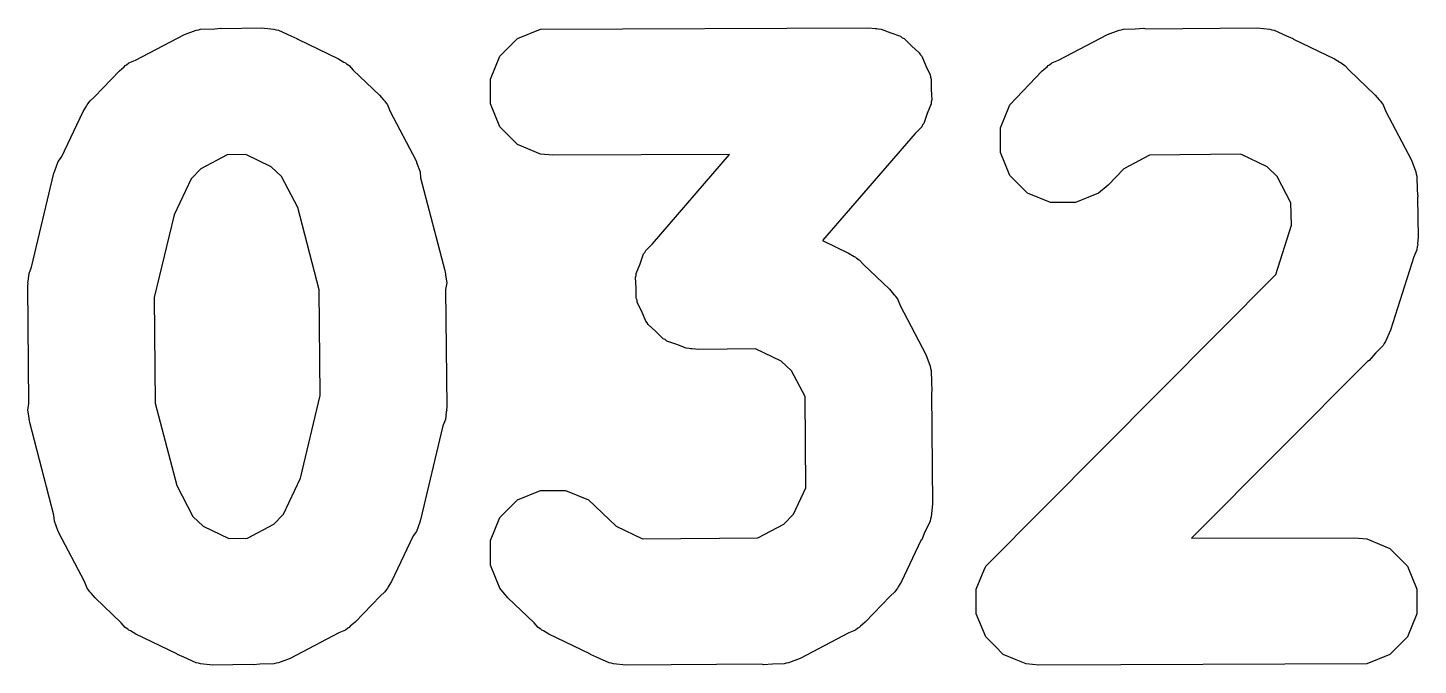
# Model space of a CAD drawing. Extents: x 63.6 to 142.2, y 84.8 to 149.3.
# Drawn here: x 104.27 to 109.72, y 137.26 to 139.76 of the extents above; entities that cross this region are included whole.
import ezdxf

# ---------------------------------------------------------------- set-up
doc = ezdxf.new("R2010")
doc.units = 0
doc.layers.add('BLACK', color=7, linetype='CONTINUOUS')

msp = doc.modelspace()

# ---------------------------------------------------------------- linework, layer by layer
at = {"layer": 'BLACK', "linetype": 'CONTINUOUS'}
for p, q in [((104.886324, 139.734369), (104.932096, 139.751884)), ((104.932096, 139.751884), (104.941055, 139.752521)), ((104.941055, 139.752521), (104.949354, 139.755958)), ((104.949354, 139.755958), (105.005198, 139.75708)), ((105.005198, 139.75708), (105.029396, 139.758799)), ((105.029396, 139.758799), (105.032887, 139.757636)), ((105.032887, 139.757636), (105.188604, 139.760762)), ((105.188604, 139.760762), (105.237377, 139.755958)), ((105.237377, 139.755958), (105.245675, 139.752521)), ((105.245675, 139.752521), (105.254635, 139.751884)), ((105.254635, 139.751884), (105.303398, 139.728611)), ((106.192568, 139.718629), (106.282688, 139.755958)), ((106.282688, 139.755958), (107.569556, 139.760762)), ((107.569556, 139.760762), (107.595347, 139.758222)), ((107.595347, 139.758222), (107.60191, 139.758659)), ((107.60191, 139.758659), (107.606431, 139.75713)), ((107.606431, 139.75713), (107.618329, 139.755958)), ((107.618329, 139.755958), (107.655849, 139.740417)), ((108.505372, 139.734369), (108.551144, 139.751884)), ((108.551144, 139.751884), (108.560103, 139.752521)), ((108.560103, 139.752521), (108.568402, 139.755958)), ((108.568402, 139.755958), (108.61439, 139.756379)), ((108.61439, 139.756379), (108.648444, 139.758799)), ((108.648444, 139.758799), (108.6546, 139.756747)), ((108.6546, 139.756747), (109.093366, 139.760762)), ((109.093366, 139.760762), (109.142139, 139.755958)), ((109.142139, 139.755958), (109.150437, 139.752521)), ((109.150437, 139.752521), (109.159397, 139.751884)), ((109.159397, 139.751884), (109.20816, 139.728611)), ((104.694856, 139.634202), (104.886324, 139.734369)), ((105.303398, 139.728611), (105.327497, 139.718629)), ((105.327497, 139.718629), (105.330403, 139.715723)), ((105.330403, 139.715723), (105.490884, 139.639131)), ((106.123594, 139.649655), (106.192568, 139.718629)), ((107.655849, 139.740417), (107.694313, 139.727408)), ((107.694313, 139.727408), (107.700657, 139.721857)), ((107.700657, 139.721857), (107.708449, 139.718629)), ((107.708449, 139.718629), (107.73717, 139.689908)), ((108.313904, 139.634202), (108.505372, 139.734369)), ((109.20816, 139.728611), (109.232259, 139.718629)), ((109.232259, 139.718629), (109.235165, 139.715723)), ((109.235165, 139.715723), (109.395646, 139.639131)), ((105.490884, 139.639131), (105.511877, 139.625916)), ((106.086265, 139.559535), (106.123594, 139.649655)), ((107.73717, 139.689908), (107.767724, 139.663173)), ((107.767724, 139.663173), (107.77146, 139.655618)), ((107.77146, 139.655618), (107.777423, 139.649655)), ((107.777423, 139.649655), (107.792964, 139.612135)), ((109.395646, 139.639131), (109.416639, 139.625916)), ((104.533469, 139.489658), (104.630874, 139.592301)), ((104.630874, 139.592301), (104.650048, 139.608037)), ((104.650048, 139.608037), (104.654372, 139.613022)), ((104.654372, 139.613022), (104.659201, 139.615549)), ((104.659201, 139.615549), (104.668759, 139.623392)), ((104.668759, 139.623392), (104.694856, 139.634202)), ((105.511877, 139.625916), (105.517972, 139.623391)), ((105.517972, 139.623391), (105.522079, 139.619493)), ((105.522079, 139.619493), (105.532359, 139.613022)), ((105.532359, 139.613022), (105.548451, 139.594468)), ((105.548451, 139.594468), (105.651095, 139.497063)), ((107.792964, 139.612135), (107.810965, 139.575736)), ((108.123594, 139.459178), (108.249922, 139.592301)), ((108.249922, 139.592301), (108.269096, 139.608037)), ((108.269096, 139.608037), (108.27342, 139.613022)), ((108.27342, 139.613022), (108.278249, 139.615549)), ((108.278249, 139.615549), (108.287807, 139.623392)), ((108.287807, 139.623392), (108.313904, 139.634202)), ((109.416639, 139.625916), (109.422734, 139.623391)), ((109.422734, 139.623391), (109.426841, 139.619493)), ((109.426841, 139.619493), (109.437121, 139.613022)), ((109.437121, 139.613022), (109.453213, 139.594468)), ((109.453213, 139.594468), (109.555857, 139.497063)), ((106.086265, 139.461989), (106.086265, 139.559535)), ((107.810965, 139.575736), (107.811525, 139.567324)), ((107.811525, 139.567324), (107.814752, 139.559535)), ((107.814752, 139.559535), (107.814752, 139.518927)), ((104.508444, 139.463286), (104.514915, 139.473565)), ((104.514915, 139.473565), (104.533469, 139.489658)), ((105.651095, 139.497063), (105.66683, 139.477889)), ((105.66683, 139.477889), (105.671816, 139.473565)), ((105.671816, 139.473565), (105.674342, 139.468736)), ((107.814752, 139.518927), (107.817453, 139.478408)), ((107.817453, 139.478408), (107.814752, 139.470422)), ((109.555857, 139.497063), (109.571592, 139.477889)), ((109.571592, 139.477889), (109.576578, 139.473565)), ((109.576578, 139.473565), (109.579104, 139.468736)), ((104.403421, 139.253185), (104.488806, 139.43209)), ((104.488806, 139.43209), (104.502021, 139.453084)), ((104.502021, 139.453084), (104.504546, 139.459178)), ((104.504546, 139.459178), (104.508444, 139.463286)), ((105.674342, 139.468736), (105.682186, 139.459178)), ((105.682186, 139.459178), (105.692995, 139.433081)), ((105.692995, 139.433081), (105.793163, 139.241613)), ((106.123594, 139.371869), (106.086265, 139.461989)), ((107.799211, 139.424472), (107.786202, 139.386004)), ((107.814752, 139.461989), (107.799211, 139.424472)), ((107.814752, 139.470422), (107.814752, 139.461989)), ((108.086265, 139.369058), (108.123594, 139.459178)), ((109.579104, 139.468736), (109.586948, 139.459178)), ((109.586948, 139.459178), (109.597757, 139.433081)), ((109.597757, 139.433081), (109.697925, 139.241613)), ((106.192568, 139.302895), (106.123594, 139.371869)), ((107.777423, 139.371869), (107.751274, 139.345721)), ((107.780603, 139.379547), (107.777423, 139.371869)), ((107.786202, 139.386004), (107.780603, 139.379547)), ((108.086265, 139.271514), (108.086265, 139.369058)), ((107.751274, 139.345721), (107.387749, 138.92645)), ((105.053161, 139.261868), (104.95058, 139.208201)), ((105.126692, 139.263344), (105.053161, 139.261868)), ((105.226661, 139.215632), (105.126692, 139.263344)), ((106.282688, 139.265566), (106.192568, 139.302895)), ((106.331461, 139.260762), (106.282688, 139.265566)), ((107.024156, 139.263348), (106.331461, 139.260762)), ((106.721176, 138.913906), (107.024156, 139.263348)), ((108.123594, 139.181394), (108.086265, 139.271514)), ((108.671039, 139.261255), (108.569628, 139.208201)), ((109.028967, 139.264531), (108.671039, 139.261255)), ((109.131423, 139.215632), (109.028967, 139.264531)), ((104.376053, 139.195841), (104.378099, 139.200129)), ((104.378099, 139.200129), (104.391129, 139.236595)), ((104.391129, 139.236595), (104.403421, 139.253185)), ((104.95058, 139.208201), (104.912305, 139.167868)), ((105.266994, 139.177357), (105.226661, 139.215632)), ((105.793163, 139.241613), (105.794528, 139.238046)), ((105.794528, 139.238046), (105.795602, 139.236596)), ((105.795602, 139.236596), (105.796723, 139.232308)), ((105.796723, 139.232308), (105.810678, 139.195841)), ((108.569628, 139.208201), (108.508238, 139.143509)), ((109.171756, 139.177357), (109.131423, 139.215632)), ((109.697925, 139.241613), (109.71544, 139.195841)), ((104.286698, 138.821671), (104.374639, 139.190444)), ((104.374639, 139.190444), (104.375925, 139.194044)), ((104.375925, 139.194044), (104.376053, 139.195841)), ((104.912305, 139.167868), (104.845445, 139.027779)), ((105.33045, 139.056064), (105.266994, 139.177357)), ((105.810678, 139.195841), (105.812324, 139.17267)), ((105.812324, 139.17267), (105.90733, 138.809492)), ((108.192569, 139.112419), (108.123594, 139.181394)), ((109.225423, 139.074776), (109.171756, 139.177357)), ((109.71544, 139.195841), (109.716076, 139.186882)), ((109.716076, 139.186882), (109.719514, 139.178583)), ((109.719514, 139.178583), (109.720635, 139.122739)), ((108.282689, 139.07509), (108.192569, 139.112419)), ((108.470353, 139.112419), (108.380233, 139.07509)), ((108.508238, 139.143509), (108.470353, 139.112419)), ((109.720635, 139.122739), (109.722355, 139.098541)), ((109.722355, 139.098541), (109.721191, 139.09505)), ((109.721191, 139.09505), (109.724318, 138.939334)), ((105.414938, 138.733091), (105.33045, 139.056064)), ((108.380233, 139.07509), (108.282689, 139.07509)), ((109.227184, 138.987076), (109.225423, 139.074776)), ((104.845445, 139.027779), (104.767998, 138.70301)), ((109.165587, 138.793469), (109.227184, 138.987076)), ((109.724318, 138.939334), (109.721886, 138.914653)), ((106.673232, 138.835146), (106.686243, 138.873615)), ((106.686243, 138.873615), (106.691841, 138.880072)), ((106.691841, 138.880072), (106.695022, 138.887751)), ((106.695022, 138.887751), (106.721176, 138.913906)), ((107.387749, 138.92645), (107.490884, 138.877227)), ((107.490884, 138.877227), (107.511875, 138.864013)), ((109.719514, 138.890561), (109.70775, 138.862162)), ((109.720737, 138.902982), (109.719514, 138.890561)), ((109.722355, 138.908066), (109.720737, 138.902982)), ((109.721886, 138.914653), (109.722355, 138.908066)), ((104.276741, 138.797631), (104.286698, 138.821671)), ((106.657693, 138.797631), (106.673232, 138.835146)), ((107.511875, 138.864013), (107.517973, 138.861487)), ((107.517973, 138.861487), (107.522082, 138.857588)), ((107.522082, 138.857588), (107.532359, 138.851118)), ((107.532359, 138.851118), (107.54845, 138.832565)), ((107.54845, 138.832565), (107.651096, 138.735156)), ((109.70775, 138.862162), (109.616251, 138.574563)), ((104.272233, 138.76101), (104.273767, 138.767447)), ((104.273767, 138.767447), (104.276741, 138.797631)), ((105.90733, 138.809492), (105.90858, 138.801034)), ((105.90858, 138.801034), (105.90999, 138.797631)), ((105.90999, 138.797631), (105.910049, 138.791097)), ((105.910049, 138.791097), (105.914498, 138.76101)), ((106.654991, 138.781212), (106.657693, 138.789202)), ((106.657693, 138.740685), (106.654991, 138.781212)), ((106.657693, 138.789202), (106.657693, 138.797631)), ((108.028355, 137.649654), (109.165587, 138.793469)), ((104.271937, 138.748858), (104.272775, 138.757367)), ((104.276164, 138.286934), (104.271937, 138.748858)), ((104.272775, 138.757367), (104.272233, 138.76101)), ((105.418732, 138.318516), (105.414938, 138.733091)), ((105.914498, 138.76101), (105.910566, 138.734592)), ((105.910566, 138.734592), (105.914794, 138.272667)), ((106.657693, 138.700085), (106.657693, 138.740685)), ((107.651096, 138.735156), (107.666829, 138.715985)), ((107.666829, 138.715985), (107.671816, 138.71166)), ((107.671816, 138.71166), (107.674342, 138.706831)), ((104.767998, 138.70301), (104.771792, 138.288436)), ((106.660919, 138.692297), (106.657693, 138.700085)), ((106.66148, 138.683884), (106.660919, 138.692297)), ((106.67948, 138.647486), (106.66148, 138.683884)), ((107.674342, 138.706831), (107.682187, 138.697272)), ((107.682187, 138.697272), (107.692997, 138.671172)), ((107.692997, 138.671172), (107.793163, 138.479708)), ((106.695022, 138.609965), (106.67948, 138.647486)), ((106.700984, 138.604003), (106.695022, 138.609965)), ((106.704721, 138.596447), (106.700984, 138.604003)), ((106.735274, 138.569713), (106.704721, 138.596447)), ((106.763996, 138.540991), (106.735274, 138.569713)), ((109.616251, 138.574563), (109.59627, 138.529812)), ((106.771787, 138.537764), (106.763996, 138.540991)), ((106.778132, 138.532212), (106.771787, 138.537764)), ((106.816601, 138.519202), (106.778132, 138.532212)), ((106.854116, 138.503662), (106.816601, 138.519202)), ((106.866009, 138.502491), (106.854116, 138.503662)), ((106.870535, 138.50096), (106.866009, 138.502491)), ((106.877102, 138.501398), (106.870535, 138.50096)), ((106.902889, 138.498858), (106.877102, 138.501398)), ((107.125405, 138.502054), (106.902889, 138.498858)), ((107.22666, 138.453729), (107.125405, 138.502054)), ((109.586948, 138.514728), (109.557497, 138.485108)), ((109.590385, 138.523028), (109.586948, 138.514728)), ((109.59627, 138.529812), (109.590385, 138.523028)), ((107.266994, 138.415453), (107.22666, 138.453729)), ((107.793163, 138.479708), (107.810678, 138.433936)), ((109.52504, 138.452463), (108.834947, 137.758376)), ((109.532358, 138.456121), (109.52504, 138.452463)), ((109.557497, 138.485108), (109.532358, 138.456121)), ((107.320048, 138.314041), (107.266994, 138.415453)), ((107.810678, 138.433936), (107.811314, 138.424977)), ((107.811314, 138.424977), (107.814752, 138.416678)), ((107.814752, 138.416678), (107.815172, 138.37069)), ((107.815172, 138.37069), (107.817593, 138.336636)), ((107.817593, 138.336636), (107.81554, 138.33048)), ((107.81554, 138.33048), (107.819556, 137.891715)), ((104.272233, 138.260515), (104.276164, 138.286934)), ((104.771792, 138.288436), (104.85628, 137.965462)), ((105.341285, 137.993749), (105.418732, 138.318516)), ((105.914794, 138.272667), (105.913955, 138.264159)), ((107.323324, 137.956115), (107.320048, 138.314041)), ((104.276681, 138.230429), (104.272233, 138.260515)), ((104.276741, 138.223894), (104.276681, 138.230429)), ((104.27815, 138.220492), (104.276741, 138.223894)), ((104.279401, 138.212033), (104.27815, 138.220492)), ((105.90999, 138.223894), (105.900032, 138.199855)), ((105.912963, 138.254079), (105.90999, 138.223894)), ((105.914498, 138.260515), (105.912963, 138.254079)), ((105.913955, 138.264159), (105.914498, 138.260515)), ((104.374406, 137.848857), (104.279401, 138.212033)), ((105.900032, 138.199855), (105.812092, 137.831081)), ((104.85628, 137.965462), (104.919737, 137.844167)), ((105.274424, 137.853655), (105.341285, 137.993749)), ((106.19257, 137.909107), (106.28269, 137.946436)), ((106.28269, 137.946436), (106.380234, 137.946435)), ((106.380234, 137.946435), (106.470354, 137.909106)), ((107.274424, 137.853655), (107.323324, 137.956115)), ((106.123594, 137.840132), (106.19257, 137.909107)), ((106.470354, 137.909106), (106.579115, 137.805894)), ((107.819556, 137.891715), (107.814752, 137.842942)), ((104.376053, 137.825684), (104.374406, 137.848857)), ((104.919737, 137.844167), (104.960067, 137.805894)), ((105.236151, 137.813324), (105.274424, 137.853655)), ((106.086265, 137.750012), (106.123594, 137.840132)), ((107.236151, 137.813324), (107.274424, 137.853655)), ((107.814752, 137.842942), (107.811314, 137.834644)), ((104.390007, 137.789216), (104.376053, 137.825684)), ((104.391129, 137.78493), (104.390007, 137.789216)), ((104.392201, 137.783482), (104.391129, 137.78493)), ((104.393568, 137.779912), (104.392201, 137.783482)), ((104.960067, 137.805894), (105.060039, 137.758181)), ((105.133569, 137.759657), (105.236151, 137.813324)), ((105.795602, 137.784929), (105.783308, 137.768338)), ((105.808631, 137.821397), (105.795602, 137.784929)), ((105.810678, 137.825684), (105.808631, 137.821397)), ((105.810805, 137.827481), (105.810678, 137.825684)), ((105.812092, 137.831081), (105.810805, 137.827481)), ((106.579115, 137.805894), (106.681901, 137.756838)), ((107.134886, 137.760346), (107.236151, 137.813324)), ((107.810678, 137.825684), (107.787405, 137.776922)), ((107.811314, 137.834644), (107.810678, 137.825684)), ((104.493736, 137.588444), (104.393568, 137.779912)), ((105.060039, 137.758181), (105.133569, 137.759657)), ((105.783308, 137.768338), (105.697925, 137.589436)), ((106.086264, 137.652468), (106.086265, 137.750012)), ((106.681901, 137.756838), (107.134886, 137.760346)), ((107.774516, 137.749916), (107.697925, 137.589436)), ((107.777423, 137.752822), (107.774516, 137.749916)), ((107.787405, 137.776922), (107.777423, 137.752822)), ((108.834947, 137.758376), (109.474318, 137.760762)), ((109.474318, 137.760762), (109.523091, 137.755958)), ((109.523091, 137.755958), (109.613211, 137.718629)), ((109.613211, 137.718629), (109.682185, 137.649655)), ((106.123593, 137.562348), (106.086264, 137.652468)), ((107.991027, 137.559535), (108.022107, 137.634569)), ((108.022107, 137.634569), (108.028355, 137.649654)), ((109.682185, 137.649655), (109.719514, 137.559535)), ((104.504545, 137.562348), (104.493736, 137.588444)), ((105.684714, 137.568451), (105.682187, 137.562348)), ((105.697925, 137.589436), (105.684714, 137.568451)), ((107.684714, 137.568451), (107.682187, 137.562348)), ((107.697925, 137.589436), (107.684714, 137.568451)), ((104.512387, 137.552792), (104.504545, 137.562348)), ((104.514915, 137.54796), (104.512387, 137.552792)), ((104.519901, 137.543636), (104.514915, 137.54796)), ((104.535635, 137.524463), (104.519901, 137.543636)), ((104.638282, 137.427054), (104.535635, 137.524463)), ((105.653267, 137.531873), (105.555858, 137.429224)), ((105.671816, 137.54796), (105.653267, 137.531873)), ((105.678284, 137.558236), (105.671816, 137.54796)), ((105.682187, 137.562348), (105.678284, 137.558236)), ((106.154683, 137.524463), (106.123593, 137.562348)), ((106.25733, 137.427054), (106.154683, 137.524463)), ((107.653267, 137.531873), (107.555858, 137.429224)), ((107.671816, 137.54796), (107.653267, 137.531873)), ((107.678284, 137.558236), (107.671816, 137.54796)), ((107.682187, 137.562348), (107.678284, 137.558236)), ((107.991027, 137.461989), (107.991027, 137.559535)), ((109.719514, 137.559535), (109.719514, 137.461989)), ((108.028356, 137.371869), (107.991027, 137.461989)), ((109.719514, 137.461989), (109.682185, 137.371869)), ((104.654372, 137.408502), (104.638282, 137.427054)), ((104.664647, 137.402034), (104.654372, 137.408502)), ((104.668758, 137.398133), (104.664647, 137.402034)), ((105.527528, 137.405975), (105.517973, 137.398133)), ((105.532359, 137.408502), (105.527528, 137.405975)), ((105.536683, 137.413488), (105.532359, 137.408502)), ((105.555858, 137.429224), (105.536683, 137.413488)), ((106.27342, 137.408502), (106.25733, 137.427054)), ((106.283695, 137.402034), (106.27342, 137.408502)), ((106.287806, 137.398133), (106.283695, 137.402034)), ((107.527528, 137.405975), (107.517973, 137.398133)), ((107.532359, 137.408502), (107.527528, 137.405975)), ((107.536683, 137.413488), (107.532359, 137.408502)), ((107.555858, 137.429224), (107.536683, 137.413488)), ((104.674857, 137.395607), (104.668758, 137.398133)), ((104.695848, 137.382393), (104.674857, 137.395607)), ((104.856327, 137.305802), (104.695848, 137.382393)), ((105.491877, 137.387324), (105.300407, 137.287155)), ((105.517973, 137.398133), (105.491877, 137.387324)), ((106.293905, 137.395607), (106.287806, 137.398133)), ((106.314896, 137.382393), (106.293905, 137.395607)), ((106.475375, 137.305802), (106.314896, 137.382393)), ((107.491877, 137.387324), (107.300407, 137.287155)), ((107.517973, 137.398133), (107.491877, 137.387324)), ((108.06624, 137.333985), (108.028356, 137.371869)), ((109.682185, 137.371869), (109.613211, 137.302895)), ((104.859234, 137.302895), (104.856327, 137.305802)), ((104.883333, 137.292913), (104.859234, 137.302895)), ((104.932096, 137.26964), (104.883333, 137.292913)), ((106.478282, 137.302895), (106.475375, 137.305802)), ((106.502381, 137.292913), (106.478282, 137.302895)), ((106.551144, 137.26964), (106.502381, 137.292913)), ((108.097331, 137.302894), (108.06624, 137.333985)), ((108.147968, 137.28192), (108.097331, 137.302894)), ((109.613211, 137.302895), (109.523091, 137.265566)), ((104.941055, 137.269004), (104.932096, 137.26964)), ((104.949354, 137.265566), (104.941055, 137.269004)), ((104.998127, 137.260762), (104.949354, 137.265566)), ((105.153843, 137.263889), (104.998127, 137.260762)), ((105.157335, 137.262725), (105.153843, 137.263889)), ((105.181532, 137.264445), (105.157335, 137.262725)), ((105.237377, 137.265566), (105.181532, 137.264445)), ((105.245675, 137.269004), (105.237377, 137.265566)), ((105.254635, 137.26964), (105.245675, 137.269004)), ((105.300407, 137.287155), (105.254635, 137.26964)), ((106.560103, 137.269004), (106.551144, 137.26964)), ((106.568402, 137.265566), (106.560103, 137.269004)), ((106.617175, 137.260762), (106.568402, 137.265566)), ((107.150823, 137.264896), (106.617175, 137.260762)), ((107.157335, 137.262725), (107.150823, 137.264896)), ((107.192409, 137.265218), (107.157335, 137.262725)), ((107.237377, 137.265566), (107.192409, 137.265218)), ((107.245675, 137.269004), (107.237377, 137.265566)), ((107.254635, 137.26964), (107.245675, 137.269004)), ((107.300407, 137.287155), (107.254635, 137.26964)), ((108.18745, 137.265566), (108.147968, 137.28192)), ((108.236223, 137.260762), (108.18745, 137.265566)), ((109.523091, 137.265566), (108.236223, 137.260762))]:
    msp.add_line(p, q, dxfattribs=at)

doc.saveas('drawing.dxf')
